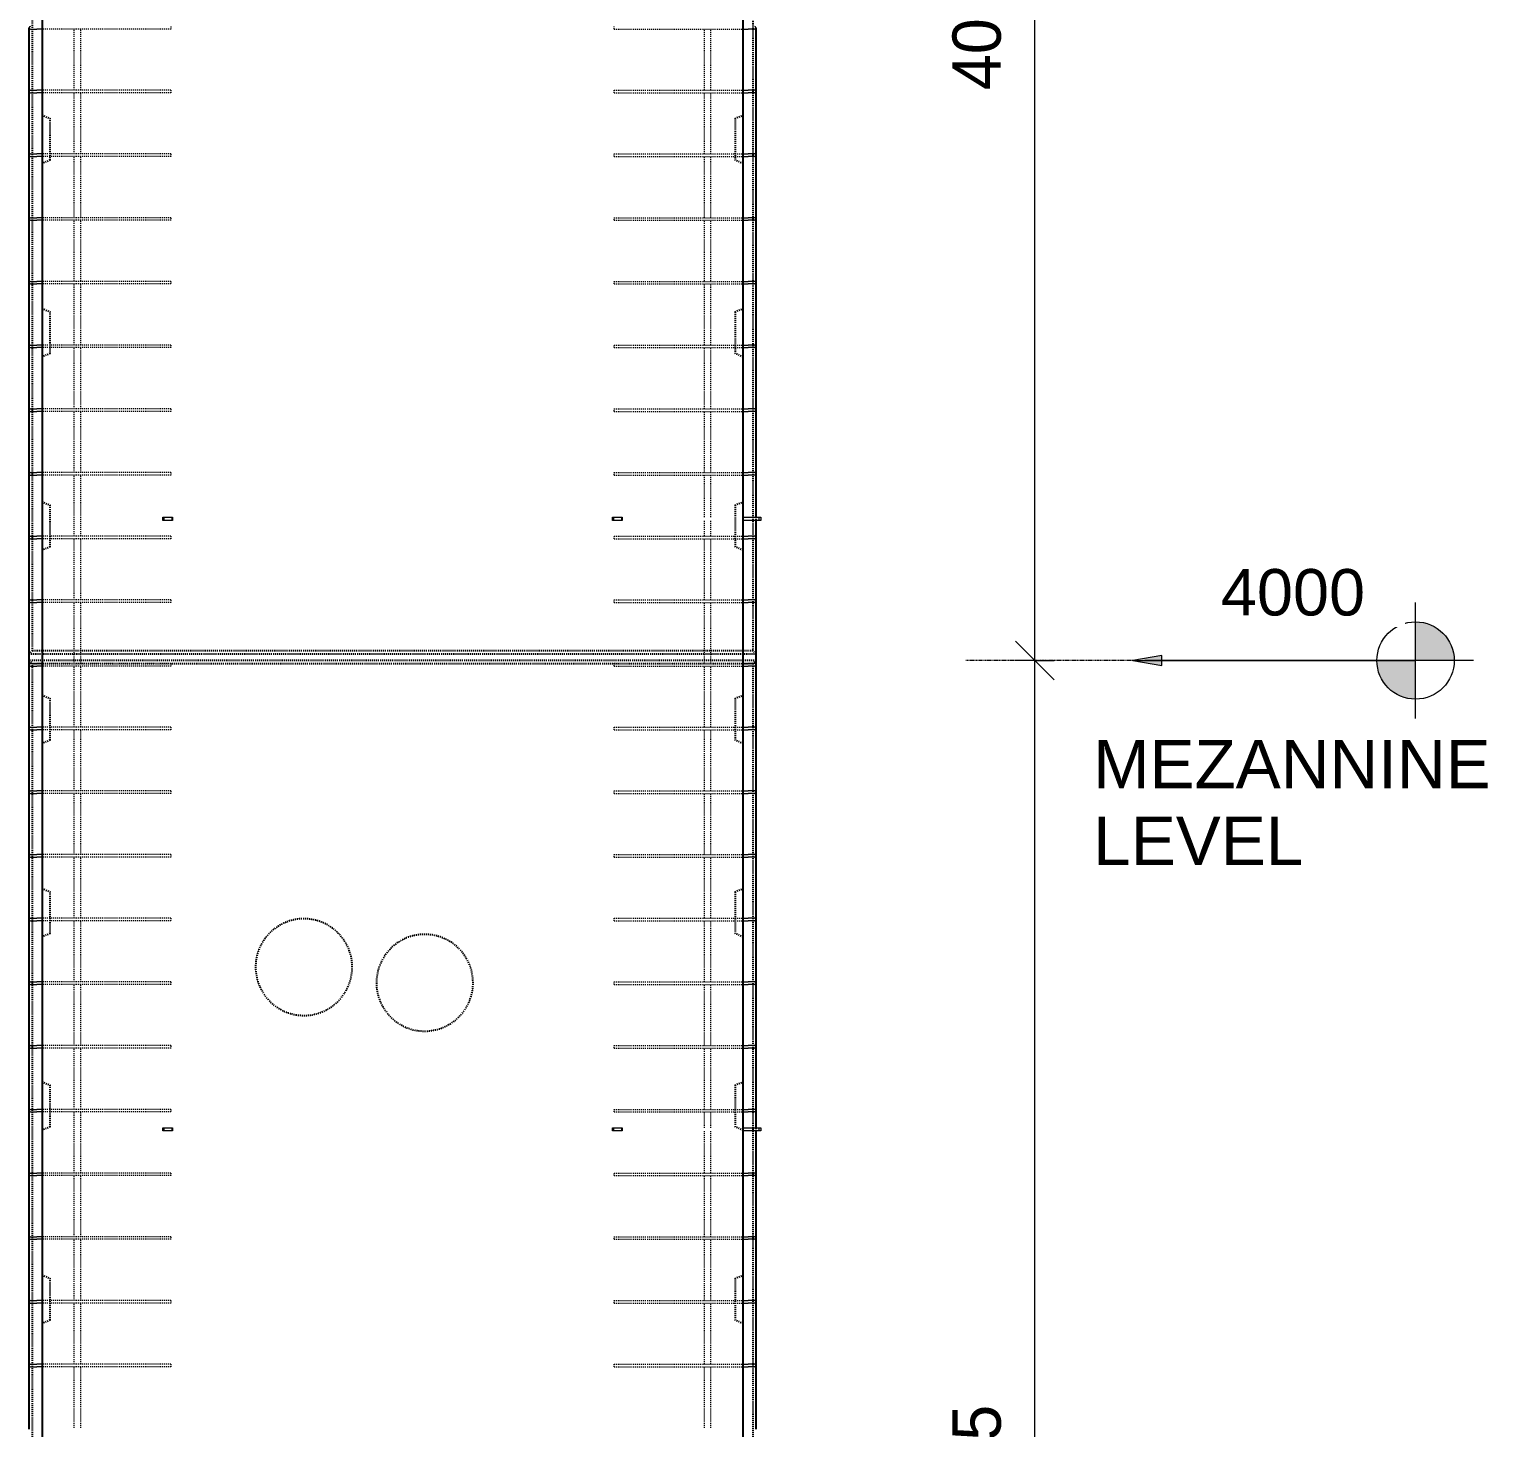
# Model space of a CAD drawing. Header units: millimetres. Extents: x 6587 to 23544, y -2694 to 13037.
# Drawn here: x 12339 to 16866, y 1279 to 5619 of the extents above; entities that cross this region are included whole.
import ezdxf

# ---------------------------------------------------------------- set-up
doc = ezdxf.new("R2010")
doc.units = ezdxf.units.MM
doc.linetypes.add('Dash', pattern=[6.36, 3.18, -3.18])
doc.linetypes.add('Overhead', pattern=[3.97, 2.38, -1.59])
for name, color, linetype, lineweight in [('A-ANNO-DIMS', 211, 'Continuous', 9), ('A-ANNO-DIMS-60', 211, 'Continuous', 9), ('A-FLOR-OVHD', 1, 'Overhead', 18), ('A-GENM', 13, 'Continuous', 18), ('A-WALL', 113, 'Continuous', 25), ('A-WALL-HDLN', 110, 'Dash', 25), ('G-ANNO-DIMS', 111, 'Continuous', 9), ('G-ANNO-TEXT', 231, 'Continuous', 9), ('S-RBAR', 171, 'Continuous', 18)]:
    doc.layers.add(name, color=color, linetype=linetype, lineweight=lineweight)
doc.styles.add('Arial_1', font='arial.ttf', dxfattribs={"height": 150})
doc.styles.add('Arial_2', font='arial.ttf', dxfattribs={"height": 144})
doc.styles.add('Nirmala UI Semilight', font='NirmalaS.ttf', dxfattribs={"height": 150})
doc.dimstyles.new('Arrow_Filled_-_2_5_NI_UI_1', dxfattribs={"dimscale": 304.8, "dimtxt": 157.104592, "dimasz": 0.393701, "dimexe": 0.19685, "dimexo": 0.0625, "dimgap": 0.19685, "dimtad": 1, "dimdec": 0, "dimzin": 0, "dimdsep": 46, "dimtxsty": 'Nirmala UI Semilight', "dimblk1": 'OBLIQUE', "dimblk2": 'OBLIQUE', "dimsah": 1, "dimcen": 0.09, "dimazin": 0, "dimtfac": 1, "dimtdec": 4, "dimtix": 1, "dimtmove": 0, "dimatfit": 3, "dimfxl": 0.19685, "dimfxlon": 1, "dimtvp": 1, "dimtolj": 1, "dimtzin": 0, "dimarcsym": 2})

# ---------------------------------------------------------------- blocks, each defined once
blk = doc.blocks.new('RR spread anchor face based - RR-SA-2_5-200-1726821-Elevation Front')
at = {"layer": 'A-GENM'}
for p, q in [((14149.6, 6760), (14152.1, 6760)), ((14149.6, 6750), (14149.6, 6760)), ((14152.1, 6750), (14149.6, 6750)), ((14152.1, 6760), (14177.1, 6760)), ((14152.1, 6760), (14152.1, 6750)), ((14177.1, 6750), (14152.1, 6750)), ((14177.1, 6760), (14179.6, 6760)), ((14177.1, 6760), (14177.1, 6750)), ((14179.6, 6750), (14177.1, 6750)), ((14179.6, 6760), (14179.6, 6750))]:
    blk.add_line(p, q, dxfattribs=at)
blk = doc.blocks.new('RR spread anchor face based - RR-SA-3_0-200-1726827-Elevation Front')
at = {"layer": 'A-GENM'}
for p, q in [((14554.6, 6760), (14604.6, 6760)), ((14604.6, 6750), (14554.6, 6750)), ((14604.6, 6760), (14609.6, 6760)), ((14604.6, 6750), (14604.6, 6760)), ((14609.6, 6750), (14604.6, 6750)), ((14609.6, 6760), (14609.6, 6750))]:
    blk.add_line(p, q, dxfattribs=at)
blk = doc.blocks.new('DIMBLOCK84-Elevation Front')
at = {"layer": 'A-ANNO-DIMS-60'}
for p, q in [((15460.2, 3660), (15400.2, 3720)), ((15460.2, 3660), (15400.2, 3660)), ((15460.2, -1395), (15460.2, 3660)), ((15460.2, 3660), (15520.2, 3600)), ((15460.2, 3660), (15520.2, 3660)), ((15460.2, -1395), (15400.2, -1335)), ((15460.2, -1395), (15400.2, -1395)), ((15460.2, -1395), (15520.2, -1455)), ((15460.2, -1395), (15520.2, -1395))]:
    blk.add_line(p, q, dxfattribs=at)
at = {"layer": 'A-ANNO-DIMS-60', "color": 0, "insert": (15204.5, 904), "char_height": 150, "width": 548.438, "attachment_point": 1, "rotation": 90, "line_spacing_factor": 1.142579, "style": 'Nirmala UI Semilight'}
blk.add_mtext('5055', dxfattribs=at)
blk = doc.blocks.new('_Oblique')
at = {"color": 0, "linetype": 'ByBlock', "lineweight": -2}
blk.add_line((-0.5, -0.5), (0.5, 0.5), dxfattribs=at)
blk = doc.blocks.new('DIMBLOCK85-Elevation Front')
at = {"layer": 'A-ANNO-DIMS-60'}
for p, q in [((15460.2, 7660), (15400.2, 7720)), ((15460.2, 7660), (15400.2, 7660)), ((15460.2, 3660), (15460.2, 7660)), ((15460.2, 7660), (15520.2, 7600)), ((15460.2, 7660), (15520.2, 7660)), ((15460.2, 3660), (15400.2, 3720)), ((15460.2, 3660), (15400.2, 3660)), ((15460.2, 3660), (15520.2, 3600)), ((15460.2, 3660), (15520.2, 3660))]:
    blk.add_line(p, q, dxfattribs=at)
at = {"layer": 'A-ANNO-DIMS-60', "color": 0, "insert": (15204.5, 5430.1), "char_height": 150, "width": 551.866, "attachment_point": 1, "rotation": 90, "line_spacing_factor": 1.142579, "style": 'Nirmala UI Semilight'}
blk.add_mtext('4000', dxfattribs=at)
blk = doc.blocks.new('Spot Elevations - M_Spot Elevation - Target Filled-10609-Elevation Front')
at = {"layer": 'G-ANNO-DIMS'}
h = blk.add_hatch(color=256, dxfattribs=at)
edge = h.paths.add_edge_path()
edge.add_line((16562, 7660), (16682, 7660))
edge.add_arc((16562, 7660), 120, 0, 90)
edge.add_line((16562, 7780), (16562, 7660))
h = blk.add_hatch(color=256, dxfattribs=at)
edge = h.paths.add_edge_path()
edge.add_line((16562, 7660), (16442, 7660))
edge.add_arc((16562, 7660), 120, 180, 270)
edge.add_line((16562, 7540), (16562, 7660))
for p, q in [((16562, 7480), (16562, 7840)), ((16742, 7660), (15722, 7660))]:
    blk.add_line(p, q, dxfattribs=at)
blk.add_circle((16562, 7660), 120, dxfattribs=at)

msp = doc.modelspace()

# ---------------------------------------------------------------- hatches: boundary and pattern name
at = {"layer": 'G-ANNO-DIMS'}
msp.add_hatch(color=256, dxfattribs=at).paths.add_polyline_path([(15764.6, 3660), (15854.6, 3644.1), (15854.6, 3675.9)])

# ---------------------------------------------------------------- linework, layer by layer
at = {"layer": 'A-FLOR-OVHD'}
msp.add_line((15764.6, 3660), (15244.6, 3660), dxfattribs=at)
at = {"layer": 'A-WALL'}
for p, q in [((12378.6, 7060), (12378.6, -1395)), ((14554.6, -1395), (14554.6, 7060)), ((12338.6, 5426), (12338.6, 5623)), ((14594.6, 5623), (14594.6, 5426)), ((12338.6, 5228.4), (12338.6, 5425.3)), ((14594.6, 5425.3), (14594.6, 5228.4)), ((12338.6, 5030.7), (12338.6, 5227.6)), ((14594.6, 5227.6), (14594.6, 5030.7)), ((12338.6, 4833), (12338.6, 5030)), ((14594.6, 5030), (14594.6, 4833)), ((12338.6, 4635.4), (12338.6, 4832.3)), ((14594.6, 4832.3), (14594.6, 4635.4)), ((12338.6, 4437.7), (12338.6, 4634.6)), ((14594.6, 4634.6), (14594.6, 4437.7)), ((12338.6, 4240), (12338.6, 4437)), ((14594.6, 4437), (14594.6, 4240)), ((12338.6, 4042.4), (12338.6, 4239.3)), ((14594.6, 4239.3), (14594.6, 4105)), ((14594.6, 4095), (14594.6, 4042.4)), ((12338.6, 3844.7), (12338.6, 4041.6)), ((14594.6, 4041.6), (14594.6, 3844.7)), ((12338.6, 3647), (12338.6, 3844)), ((14594.6, 3844), (14594.6, 3647)), ((12338.6, 3449.4), (12338.6, 3646.3)), ((14594.6, 3646.3), (14594.6, 3449.4)), ((12338.6, 3251.7), (12338.6, 3448.6)), ((14594.6, 3448.6), (14594.6, 3251.7)), ((12338.6, 3054), (12338.6, 3251)), ((14594.6, 3251), (14594.6, 3054)), ((12338.6, 2856.4), (12338.6, 3053.3)), ((14594.6, 3053.3), (14594.6, 2856.4)), ((12338.6, 2658.7), (12338.6, 2855.6)), ((14594.6, 2855.6), (14594.6, 2658.7)), ((12338.6, 2461), (12338.6, 2658)), ((14594.6, 2658), (14594.6, 2461)), ((12338.6, 2263.4), (12338.6, 2460.3)), ((14594.6, 2460.3), (14594.6, 2263.4)), ((12338.6, 2065.7), (12338.6, 2262.6)), ((14594.6, 2262.6), (14594.6, 2210)), ((14594.6, 2200), (14594.6, 2065.7)), ((12338.6, 1868), (12338.6, 2065)), ((14594.6, 2065), (14594.6, 1868)), ((12338.6, 1670.4), (12338.6, 1867.3)), ((14594.6, 1867.3), (14594.6, 1670.4)), ((12338.6, 1472.7), (12338.6, 1669.6)), ((14594.6, 1669.6), (14594.6, 1472.7)), ((12338.6, 1275), (12338.6, 1472)), ((14594.6, 1472), (14594.6, 1275))]:
    msp.add_line(p, q, dxfattribs=at)
at = {"layer": 'A-WALL-HDLN'}
for p, q in [((12348.6, 3690.3), (12348.6, 7660)), ((14584.6, 7660), (14584.6, 3690.3)), ((12378.6, 5352.5), (12403.6, 5342.5)), ((14529.6, 5342.5), (14554.6, 5352.5)), ((12403.6, 5212.5), (12403.6, 5342.5)), ((14529.6, 5342.5), (14529.6, 5212.5)), ((12403.6, 5212.5), (12378.6, 5202.5)), ((14554.6, 5202.5), (14529.6, 5212.5)), ((12378.6, 4752.5), (12403.6, 4742.5)), ((12403.6, 4612.5), (12403.6, 4742.5)), ((14529.6, 4742.5), (14554.6, 4752.5)), ((14529.6, 4742.5), (14529.6, 4612.5)), ((12403.6, 4612.5), (12378.6, 4602.5)), ((14554.6, 4602.5), (14529.6, 4612.5)), ((12378.6, 4152.5), (12403.6, 4142.5)), ((12403.6, 4012.5), (12403.6, 4142.5)), ((14529.6, 4142.5), (14554.6, 4152.5)), ((14529.6, 4142.5), (14529.6, 4012.5)), ((14594.6, 4105), (14594.6, 4095)), ((12403.6, 4012.5), (12378.6, 4002.5)), ((14554.6, 4002.5), (14529.6, 4012.5)), ((12348.6, 3690.3), (12338.6, 3680.3)), ((12338.6, 3680.3), (14594.6, 3680.4)), ((14584.6, 3690.3), (12348.6, 3690.3)), ((14594.6, 3680.4), (14584.6, 3690.3)), ((12338.6, 3660.5), (12348.6, 3650.4)), ((14594.6, 3660.4), (12338.6, 3660.5)), ((12348.6, -1395), (12348.6, 3650.4)), ((12348.6, 3650.4), (14584.6, 3650.4)), ((14584.6, 3650.4), (14594.6, 3660.4)), ((14584.6, 3650.4), (14584.6, -1395)), ((12378.6, 3552.5), (12403.6, 3542.5)), ((12403.6, 3412.5), (12403.6, 3542.5)), ((14529.6, 3542.5), (14554.6, 3552.5)), ((14529.6, 3542.5), (14529.6, 3412.5)), ((12403.6, 3412.5), (12378.6, 3402.5)), ((14554.6, 3402.5), (14529.6, 3412.5)), ((12378.6, 2952.5), (12403.6, 2942.5)), ((14529.6, 2942.5), (14554.6, 2952.5)), ((12403.6, 2812.5), (12403.6, 2942.5)), ((14529.6, 2942.5), (14529.6, 2812.5)), ((12403.6, 2812.5), (12378.6, 2802.5)), ((14554.6, 2802.5), (14529.6, 2812.5)), ((12378.6, 2352.5), (12403.6, 2342.5)), ((12403.6, 2212.5), (12403.6, 2342.5)), ((14529.6, 2342.5), (14554.6, 2352.5)), ((14529.6, 2342.5), (14529.6, 2212.5)), ((12403.6, 2212.5), (12378.6, 2202.5)), ((14554.6, 2202.5), (14529.6, 2212.5)), ((14594.6, 2210), (14594.6, 2200)), ((12378.6, 1752.5), (12403.6, 1742.5)), ((12403.6, 1612.5), (12403.6, 1742.5)), ((14529.6, 1742.5), (14554.6, 1752.5)), ((14529.6, 1742.5), (14529.6, 1612.5)), ((12403.6, 1612.5), (12378.6, 1602.5)), ((14554.6, 1602.5), (14529.6, 1612.5))]:
    msp.add_line(p, q, dxfattribs=at)
for centre, start, end in [((13191.4, 2708.5), 0, 180), ((13566.4, 2660), 0, 180), ((13191.4, 2708.5), 180, 0), ((13566.4, 2660), 180, 0)]:
    msp.add_arc(centre, 150, start, end, dxfattribs=at)
at = {"layer": 'G-ANNO-DIMS'}
for p, q in [((15854.6, 3675.9), (15764.6, 3660)), ((15854.6, 3644.1), (15854.6, 3675.9)), ((15764.6, 3660), (15854.6, 3644.1)), ((15764.6, 3660), (16454.7, 3660)), ((16454.7, 3660), (16642, 3660))]:
    msp.add_line(p, q, dxfattribs=at)
at = {"layer": 'S-RBAR'}
for p, q in [((12342.6, 5619.3), (12362.6, 5619.3)), ((12378.6, 5619.3), (12362.6, 5619.3)), ((14554.6, 5619.3), (14570.6, 5619.3)), ((14590.6, 5619.3), (14570.6, 5619.3)), ((12342.6, 5429.7), (12362.6, 5429.7)), ((12342.6, 5421.7), (12362.6, 5421.7)), ((12378.6, 5429.7), (12362.6, 5429.7)), ((12378.6, 5421.7), (12362.6, 5421.7)), ((14554.6, 5429.7), (14570.6, 5429.7)), ((14554.6, 5421.7), (14570.6, 5421.7)), ((14590.6, 5429.7), (14570.6, 5429.7)), ((14590.6, 5421.7), (14570.6, 5421.7)), ((12342.6, 5232), (12362.6, 5232)), ((12342.6, 5224), (12362.6, 5224)), ((12378.6, 5232), (12362.6, 5232)), ((12378.6, 5224), (12362.6, 5224)), ((14554.6, 5232), (14570.6, 5232)), ((14554.6, 5224), (14570.6, 5224)), ((14590.6, 5232), (14570.6, 5232)), ((14590.6, 5224), (14570.6, 5224)), ((12342.6, 5034.3), (12362.6, 5034.3)), ((12342.6, 5026.3), (12362.6, 5026.3)), ((12378.6, 5034.3), (12362.6, 5034.3)), ((12378.6, 5026.3), (12362.6, 5026.3)), ((14554.6, 5034.3), (14570.6, 5034.3)), ((14554.6, 5026.3), (14570.6, 5026.3)), ((14590.6, 5034.3), (14570.6, 5034.3)), ((14590.6, 5026.3), (14570.6, 5026.3)), ((12342.6, 4836.7), (12362.6, 4836.7)), ((12342.6, 4828.7), (12362.6, 4828.7)), ((12378.6, 4836.7), (12362.6, 4836.7)), ((12378.6, 4828.7), (12362.6, 4828.7)), ((14554.6, 4836.7), (14570.6, 4836.7)), ((14554.6, 4828.7), (14570.6, 4828.7)), ((14590.6, 4836.7), (14570.6, 4836.7)), ((14590.6, 4828.7), (14570.6, 4828.7)), ((12342.6, 4639), (12362.6, 4639)), ((12342.6, 4631), (12362.6, 4631)), ((12378.6, 4639), (12362.6, 4639)), ((12378.6, 4631), (12362.6, 4631)), ((14554.6, 4639), (14570.6, 4639)), ((14554.6, 4631), (14570.6, 4631)), ((14590.6, 4639), (14570.6, 4639)), ((14590.6, 4631), (14570.6, 4631)), ((12342.6, 4441.3), (12362.6, 4441.3)), ((12378.6, 4441.3), (12362.6, 4441.3)), ((14554.6, 4441.3), (14570.6, 4441.3)), ((14590.6, 4441.3), (14570.6, 4441.3)), ((12342.6, 4433.3), (12362.6, 4433.3)), ((12378.6, 4433.3), (12362.6, 4433.3)), ((14554.6, 4433.3), (14570.6, 4433.3)), ((14590.6, 4433.3), (14570.6, 4433.3)), ((12342.6, 4243.7), (12362.6, 4243.7)), ((12342.6, 4235.7), (12362.6, 4235.7)), ((12378.6, 4243.7), (12362.6, 4243.7)), ((12378.6, 4235.7), (12362.6, 4235.7)), ((14554.6, 4243.7), (14570.6, 4243.7)), ((14554.6, 4235.7), (14570.6, 4235.7)), ((14590.6, 4243.7), (14570.6, 4243.7)), ((14590.6, 4235.7), (14570.6, 4235.7)), ((12342.6, 4046), (12362.6, 4046)), ((12342.6, 4038), (12362.6, 4038)), ((12378.6, 4046), (12362.6, 4046)), ((12378.6, 4038), (12362.6, 4038)), ((14554.6, 4046), (14570.6, 4046)), ((14554.6, 4038), (14570.6, 4038)), ((14590.6, 4046), (14570.6, 4046)), ((14590.6, 4038), (14570.6, 4038)), ((12342.6, 3848.3), (12362.6, 3848.3)), ((12342.6, 3840.3), (12362.6, 3840.3)), ((12378.6, 3848.3), (12362.6, 3848.3)), ((12378.6, 3840.3), (12362.6, 3840.3)), ((14554.6, 3848.3), (14570.6, 3848.3)), ((14554.6, 3840.3), (14570.6, 3840.3)), ((14590.6, 3848.3), (14570.6, 3848.3)), ((14590.6, 3840.3), (14570.6, 3840.3)), ((12342.6, 3650.7), (12362.6, 3650.7)), ((12342.6, 3642.7), (12362.6, 3642.7)), ((12378.6, 3650.7), (12362.6, 3650.7)), ((12378.6, 3642.7), (12362.6, 3642.7)), ((14554.6, 3650.7), (14570.6, 3650.7)), ((14554.6, 3642.7), (14570.6, 3642.7)), ((14590.6, 3650.7), (14570.6, 3650.7)), ((14590.6, 3642.7), (14570.6, 3642.7)), ((12342.6, 3453), (12362.6, 3453)), ((12342.6, 3445), (12362.6, 3445)), ((12378.6, 3453), (12362.6, 3453)), ((12378.6, 3445), (12362.6, 3445)), ((14554.6, 3453), (14570.6, 3453)), ((14554.6, 3445), (14570.6, 3445)), ((14590.6, 3453), (14570.6, 3453)), ((14590.6, 3445), (14570.6, 3445)), ((12342.6, 3255.3), (12362.6, 3255.3)), ((12342.6, 3247.3), (12362.6, 3247.3)), ((12378.6, 3255.3), (12362.6, 3255.3)), ((12378.6, 3247.3), (12362.6, 3247.3)), ((14554.6, 3255.3), (14570.6, 3255.3)), ((14554.6, 3247.3), (14570.6, 3247.3)), ((14590.6, 3255.3), (14570.6, 3255.3)), ((14590.6, 3247.3), (14570.6, 3247.3)), ((12342.6, 3057.7), (12362.6, 3057.7)), ((12342.6, 3049.7), (12362.6, 3049.7)), ((12378.6, 3057.7), (12362.6, 3057.7)), ((12378.6, 3049.7), (12362.6, 3049.7)), ((14554.6, 3057.7), (14570.6, 3057.7)), ((14554.6, 3049.7), (14570.6, 3049.7)), ((14590.6, 3057.7), (14570.6, 3057.7)), ((14590.6, 3049.7), (14570.6, 3049.7)), ((12342.6, 2860), (12362.6, 2860)), ((12378.6, 2860), (12362.6, 2860)), ((14554.6, 2860), (14570.6, 2860)), ((14590.6, 2860), (14570.6, 2860)), ((12342.6, 2852), (12362.6, 2852)), ((12378.6, 2852), (12362.6, 2852)), ((14554.6, 2852), (14570.6, 2852)), ((14590.6, 2852), (14570.6, 2852)), ((12342.6, 2662.3), (12362.6, 2662.3)), ((12342.6, 2654.3), (12362.6, 2654.3)), ((12378.6, 2662.3), (12362.6, 2662.3)), ((12378.6, 2654.3), (12362.6, 2654.3)), ((14554.6, 2662.3), (14570.6, 2662.3)), ((14554.6, 2654.3), (14570.6, 2654.3)), ((14590.6, 2662.3), (14570.6, 2662.3)), ((14590.6, 2654.3), (14570.6, 2654.3)), ((12342.6, 2464.7), (12362.6, 2464.7)), ((12342.6, 2456.7), (12362.6, 2456.7)), ((12378.6, 2464.7), (12362.6, 2464.7)), ((12378.6, 2456.7), (12362.6, 2456.7)), ((14554.6, 2464.7), (14570.6, 2464.7)), ((14554.6, 2456.7), (14570.6, 2456.7)), ((14590.6, 2464.7), (14570.6, 2464.7)), ((14590.6, 2456.7), (14570.6, 2456.7)), ((12342.6, 2267), (12362.6, 2267)), ((12378.6, 2267), (12362.6, 2267)), ((14554.6, 2267), (14570.6, 2267)), ((14590.6, 2267), (14570.6, 2267)), ((12342.6, 2259), (12362.6, 2259)), ((12378.6, 2259), (12362.6, 2259)), ((14554.6, 2259), (14570.6, 2259)), ((14590.6, 2259), (14570.6, 2259)), ((12342.6, 2069.3), (12362.6, 2069.3)), ((12342.6, 2061.3), (12362.6, 2061.3)), ((12378.6, 2069.3), (12362.6, 2069.3)), ((12378.6, 2061.3), (12362.6, 2061.3)), ((14554.6, 2069.3), (14570.6, 2069.3)), ((14554.6, 2061.3), (14570.6, 2061.3)), ((14590.6, 2069.3), (14570.6, 2069.3)), ((14590.6, 2061.3), (14570.6, 2061.3)), ((12342.6, 1871.7), (12362.6, 1871.7)), ((12342.6, 1863.7), (12362.6, 1863.7)), ((12378.6, 1871.7), (12362.6, 1871.7)), ((12378.6, 1863.7), (12362.6, 1863.7)), ((14554.6, 1871.7), (14570.6, 1871.7)), ((14554.6, 1863.7), (14570.6, 1863.7)), ((14590.6, 1871.7), (14570.6, 1871.7)), ((14590.6, 1863.7), (14570.6, 1863.7)), ((12342.6, 1674), (12362.6, 1674)), ((12342.6, 1666), (12362.6, 1666)), ((12378.6, 1674), (12362.6, 1674)), ((12378.6, 1666), (12362.6, 1666)), ((14554.6, 1674), (14570.6, 1674)), ((14554.6, 1666), (14570.6, 1666)), ((14590.6, 1674), (14570.6, 1674)), ((14590.6, 1666), (14570.6, 1666)), ((12342.6, 1476.3), (12362.6, 1476.3)), ((12342.6, 1468.3), (12362.6, 1468.3)), ((12378.6, 1476.3), (12362.6, 1476.3)), ((12378.6, 1468.3), (12362.6, 1468.3)), ((14554.6, 1476.3), (14570.6, 1476.3)), ((14554.6, 1468.3), (14570.6, 1468.3)), ((14590.6, 1476.3), (14570.6, 1476.3)), ((14590.6, 1468.3), (14570.6, 1468.3))]:
    msp.add_line(p, q, dxfattribs=at)
at = {"layer": 'S-RBAR', "linetype": 'Dash'}
for p, q in [((12778.6, 5619.3), (12378.6, 5619.3)), ((12478.6, 5429.7), (12478.6, 5619.3)), ((12498.6, 5429.7), (12498.6, 5619.3)), ((12778.6, 5627.3), (12778.6, 5619.3)), ((14154.6, 5619.3), (14154.6, 5627.3)), ((14154.6, 5619.3), (14554.5, 5619.3)), ((14434.6, 5429.7), (14434.6, 5619.3)), ((14454.6, 5429.7), (14454.6, 5619.3)), ((12778.6, 5429.7), (12378.6, 5429.7)), ((12778.6, 5421.7), (12378.6, 5421.7)), ((12478.6, 5232), (12478.6, 5421.7)), ((12498.6, 5232), (12498.6, 5421.7)), ((12778.6, 5429.7), (12778.6, 5421.7)), ((14154.6, 5429.7), (14554.5, 5429.7)), ((14154.6, 5421.7), (14154.6, 5429.7)), ((14154.6, 5421.7), (14554.5, 5421.7)), ((14434.6, 5232), (14434.6, 5421.7)), ((14454.6, 5232), (14454.6, 5421.7)), ((12778.6, 5232), (12378.6, 5232)), ((12778.6, 5224), (12378.6, 5224)), ((12478.6, 5034.3), (12478.6, 5224)), ((12498.6, 5034.3), (12498.6, 5224)), ((12778.6, 5232), (12778.6, 5224)), ((14154.6, 5232), (14554.5, 5232)), ((14154.6, 5224), (14154.6, 5232)), ((14154.6, 5224), (14554.5, 5224)), ((14434.6, 5034.3), (14434.6, 5224)), ((14454.6, 5034.3), (14454.6, 5224)), ((12778.6, 5034.3), (12378.6, 5034.3)), ((12778.6, 5026.3), (12378.6, 5026.3)), ((12478.6, 4836.7), (12478.6, 5026.3)), ((12498.6, 4836.7), (12498.6, 5026.3)), ((12778.6, 5034.3), (12778.6, 5026.3)), ((14154.6, 5034.3), (14554.5, 5034.3)), ((14154.6, 5026.3), (14154.6, 5034.3)), ((14154.6, 5026.3), (14554.5, 5026.3)), ((14434.6, 4836.7), (14434.6, 5026.3)), ((14454.6, 4836.7), (14454.6, 5026.3)), ((12778.6, 4836.7), (12378.6, 4836.7)), ((12778.6, 4828.7), (12378.6, 4828.7)), ((12478.6, 4639), (12478.6, 4828.7)), ((12498.6, 4639), (12498.6, 4828.7)), ((12778.6, 4836.7), (12778.6, 4828.7)), ((14154.6, 4836.7), (14554.5, 4836.7)), ((14154.6, 4828.7), (14154.6, 4836.7)), ((14154.6, 4828.7), (14554.5, 4828.7)), ((14434.6, 4639), (14434.6, 4828.7)), ((14454.6, 4639), (14454.6, 4828.7)), ((12778.6, 4639), (12378.6, 4639)), ((12778.6, 4631), (12378.6, 4631)), ((12478.6, 4441.3), (12478.6, 4631)), ((12498.6, 4441.3), (12498.6, 4631)), ((12778.6, 4639), (12778.6, 4631)), ((14154.6, 4639), (14554.5, 4639)), ((14154.6, 4631), (14154.6, 4639)), ((14154.6, 4631), (14554.5, 4631)), ((14434.6, 4441.3), (14434.6, 4631)), ((14454.6, 4441.3), (14454.6, 4631)), ((12778.6, 4441.3), (12378.6, 4441.3)), ((12778.6, 4441.3), (12778.6, 4433.3)), ((14154.6, 4441.3), (14554.5, 4441.3)), ((14154.6, 4433.3), (14154.6, 4441.3)), ((12778.6, 4433.3), (12378.6, 4433.3)), ((12478.6, 4243.7), (12478.6, 4433.3)), ((12498.6, 4243.7), (12498.6, 4433.3)), ((14154.6, 4433.3), (14554.5, 4433.3)), ((14434.6, 4243.7), (14434.6, 4433.3)), ((14454.6, 4243.7), (14454.6, 4433.3)), ((12778.6, 4243.7), (12378.6, 4243.7)), ((12778.6, 4235.7), (12378.6, 4235.7)), ((12478.6, 4046), (12478.6, 4235.7)), ((12498.6, 4046), (12498.6, 4235.7)), ((12778.6, 4243.7), (12778.6, 4235.7)), ((14154.6, 4243.7), (14554.5, 4243.7)), ((14154.6, 4235.7), (14154.6, 4243.7)), ((14154.6, 4235.7), (14554.5, 4235.7)), ((14434.6, 4105), (14434.6, 4235.7)), ((14454.6, 4105), (14454.6, 4235.7)), ((14434.6, 4046), (14434.6, 4095)), ((14454.6, 4046), (14454.6, 4095)), ((12778.6, 4046), (12378.6, 4046)), ((12778.6, 4038), (12378.6, 4038)), ((12478.6, 3848.3), (12478.6, 4038)), ((12498.6, 3848.3), (12498.6, 4038)), ((12778.6, 4046), (12778.6, 4038)), ((14154.6, 4046), (14554.5, 4046)), ((14154.6, 4038), (14154.6, 4046)), ((14154.6, 4038), (14554.5, 4038)), ((14434.6, 3848.3), (14434.6, 4038)), ((14454.6, 3848.3), (14454.6, 4038)), ((12778.6, 3848.3), (12378.6, 3848.3)), ((12778.6, 3840.3), (12378.6, 3840.3)), ((12478.6, 3650.7), (12478.6, 3840.3)), ((12498.6, 3650.7), (12498.6, 3840.3)), ((12778.6, 3848.3), (12778.6, 3840.3)), ((14154.6, 3848.3), (14554.5, 3848.3)), ((14154.6, 3840.3), (14154.6, 3848.3)), ((14154.6, 3840.3), (14554.5, 3840.3)), ((14434.6, 3650.7), (14434.6, 3840.3)), ((14454.6, 3650.7), (14454.6, 3840.3)), ((12778.6, 3650.7), (12378.6, 3650.7)), ((12778.6, 3642.7), (12378.6, 3642.7)), ((12478.6, 3453), (12478.6, 3642.7)), ((12498.6, 3453), (12498.6, 3642.7)), ((12778.6, 3650.7), (12778.6, 3642.7)), ((14154.6, 3650.7), (14554.5, 3650.7)), ((14154.6, 3642.7), (14154.6, 3650.7)), ((14154.6, 3642.7), (14554.5, 3642.7)), ((14434.6, 3453), (14434.6, 3642.7)), ((14454.6, 3453), (14454.6, 3642.7)), ((12778.6, 3453), (12378.6, 3453)), ((12778.6, 3445), (12378.6, 3445)), ((12478.6, 3255.3), (12478.6, 3445)), ((12498.6, 3255.3), (12498.6, 3445)), ((12778.6, 3453), (12778.6, 3445)), ((14154.6, 3453), (14554.5, 3453)), ((14154.6, 3445), (14154.6, 3453)), ((14154.6, 3445), (14554.5, 3445)), ((14434.6, 3255.3), (14434.6, 3445)), ((14454.6, 3255.3), (14454.6, 3445)), ((12778.6, 3255.3), (12378.6, 3255.3)), ((12778.6, 3247.3), (12378.6, 3247.3)), ((12478.6, 3057.7), (12478.6, 3247.3)), ((12498.6, 3057.7), (12498.6, 3247.3)), ((12778.6, 3255.3), (12778.6, 3247.3)), ((14154.6, 3255.3), (14554.5, 3255.3)), ((14154.6, 3247.3), (14154.6, 3255.3)), ((14154.6, 3247.3), (14554.5, 3247.3)), ((14434.6, 3057.7), (14434.6, 3247.3)), ((14454.6, 3057.7), (14454.6, 3247.3)), ((12778.6, 3057.7), (12378.6, 3057.7)), ((12778.6, 3049.7), (12378.6, 3049.7)), ((12478.6, 2860), (12478.6, 3049.7)), ((12498.6, 2860), (12498.6, 3049.7)), ((12778.6, 3057.7), (12778.6, 3049.7)), ((14154.6, 3057.7), (14554.5, 3057.7)), ((14154.6, 3049.7), (14154.6, 3057.7)), ((14154.6, 3049.7), (14554.5, 3049.7)), ((14434.6, 2860), (14434.6, 3049.7)), ((14454.6, 2860), (14454.6, 3049.7)), ((12778.6, 2860), (12378.6, 2860)), ((12778.6, 2860), (12778.6, 2852)), ((14154.6, 2860), (14554.5, 2860)), ((14154.6, 2852), (14154.6, 2860)), ((12778.6, 2852), (12378.6, 2852)), ((12478.6, 2662.3), (12478.6, 2852)), ((12498.6, 2662.3), (12498.6, 2852)), ((14154.6, 2852), (14554.5, 2852)), ((14434.6, 2662.3), (14434.6, 2852)), ((14454.6, 2662.3), (14454.6, 2852)), ((12778.6, 2662.3), (12378.6, 2662.3)), ((12778.6, 2654.3), (12378.6, 2654.3)), ((12478.6, 2464.7), (12478.6, 2654.3)), ((12498.6, 2464.7), (12498.6, 2654.3)), ((12778.6, 2662.3), (12778.6, 2654.3)), ((14154.6, 2662.3), (14554.5, 2662.3)), ((14154.6, 2654.3), (14154.6, 2662.3)), ((14154.6, 2654.3), (14554.5, 2654.3)), ((14434.6, 2464.7), (14434.6, 2654.3)), ((14454.6, 2464.7), (14454.6, 2654.3)), ((12778.6, 2464.7), (12378.6, 2464.7)), ((12778.6, 2456.7), (12378.6, 2456.7)), ((12478.6, 2267), (12478.6, 2456.7)), ((12498.6, 2267), (12498.6, 2456.7)), ((12778.6, 2464.7), (12778.6, 2456.7)), ((14154.6, 2464.7), (14554.5, 2464.7)), ((14154.6, 2456.7), (14154.6, 2464.7)), ((14154.6, 2456.7), (14554.5, 2456.7)), ((14434.6, 2267), (14434.6, 2456.7)), ((14454.6, 2267), (14454.6, 2456.7)), ((12778.6, 2267), (12378.6, 2267)), ((12778.6, 2267), (12778.6, 2259)), ((14154.6, 2267), (14554.5, 2267)), ((14154.6, 2259), (14154.6, 2267)), ((12778.6, 2259), (12378.6, 2259)), ((12478.6, 2069.3), (12478.6, 2259)), ((12498.6, 2069.3), (12498.6, 2259)), ((14154.6, 2259), (14554.5, 2259)), ((14434.6, 2210), (14434.6, 2259)), ((14454.6, 2210), (14454.6, 2259)), ((14434.6, 2069.3), (14434.6, 2200)), ((14454.6, 2069.3), (14454.6, 2200)), ((12778.6, 2069.3), (12378.6, 2069.3)), ((12778.6, 2061.3), (12378.6, 2061.3)), ((12478.6, 1871.7), (12478.6, 2061.3)), ((12498.6, 1871.7), (12498.6, 2061.3)), ((12778.6, 2069.3), (12778.6, 2061.3)), ((14154.6, 2069.3), (14554.5, 2069.3)), ((14154.6, 2061.3), (14154.6, 2069.3)), ((14154.6, 2061.3), (14554.5, 2061.3)), ((14434.6, 1871.7), (14434.6, 2061.3)), ((14454.6, 1871.7), (14454.6, 2061.3)), ((12778.6, 1871.7), (12378.6, 1871.7)), ((12778.6, 1863.7), (12378.6, 1863.7)), ((12478.6, 1674), (12478.6, 1863.7)), ((12498.6, 1674), (12498.6, 1863.7)), ((12778.6, 1871.7), (12778.6, 1863.7)), ((14154.6, 1871.7), (14554.5, 1871.7)), ((14154.6, 1863.7), (14154.6, 1871.7)), ((14154.6, 1863.7), (14554.5, 1863.7)), ((14434.6, 1674), (14434.6, 1863.7)), ((14454.6, 1674), (14454.6, 1863.7)), ((12778.6, 1674), (12378.6, 1674)), ((12778.6, 1666), (12378.6, 1666)), ((12478.6, 1476.3), (12478.6, 1666)), ((12498.6, 1476.3), (12498.6, 1666)), ((12778.6, 1674), (12778.6, 1666)), ((14154.6, 1674), (14554.5, 1674)), ((14154.6, 1666), (14154.6, 1674)), ((14154.6, 1666), (14554.5, 1666)), ((14434.6, 1476.3), (14434.6, 1666)), ((14454.6, 1476.3), (14454.6, 1666)), ((12778.6, 1476.3), (12378.6, 1476.3)), ((12778.6, 1468.3), (12378.6, 1468.3)), ((12478.6, 1278.7), (12478.6, 1468.3)), ((12498.6, 1278.7), (12498.6, 1468.3)), ((12778.6, 1476.3), (12778.6, 1468.3)), ((14154.6, 1476.3), (14554.5, 1476.3)), ((14154.6, 1468.3), (14154.6, 1476.3)), ((14154.6, 1468.3), (14554.5, 1468.3)), ((14434.6, 1278.7), (14434.6, 1468.3)), ((14454.6, 1278.7), (14454.6, 1468.3))]:
    msp.add_line(p, q, dxfattribs=at)
at = {"layer": 'S-RBAR'}
for centre, start, end in [((12342.6, 5623.3), 90, 270), ((14590.6, 5623.3), 270, 90), ((12342.6, 5425.7), 90, 270), ((14590.6, 5425.7), 270, 90), ((12342.6, 5228), 90, 270), ((14590.6, 5228), 270, 90), ((12342.6, 5030.3), 90, 270), ((14590.6, 5030.3), 270, 90), ((12342.6, 4832.7), 90, 270), ((14590.6, 4832.7), 270, 90), ((12342.6, 4635), 90, 270), ((14590.6, 4635), 270, 90), ((12342.6, 4437.3), 90, 270), ((14590.6, 4437.3), 270, 90), ((12342.6, 4239.7), 90, 270), ((14590.6, 4239.7), 270, 90), ((12342.6, 4042), 90, 270), ((14590.6, 4042), 270, 90), ((12342.6, 3844.3), 90, 270), ((14590.6, 3844.3), 270, 90), ((12342.6, 3646.7), 90, 270), ((14590.6, 3646.7), 270, 90), ((12342.6, 3449), 90, 270), ((14590.6, 3449), 270, 90), ((12342.6, 3251.3), 90, 270), ((14590.6, 3251.3), 270, 90), ((12342.6, 3053.7), 90, 270), ((14590.6, 3053.7), 270, 90), ((12342.6, 2856), 90, 270), ((14590.6, 2856), 270, 90), ((12342.6, 2658.3), 90, 270), ((14590.6, 2658.3), 270, 90), ((12342.6, 2460.7), 90, 270), ((14590.6, 2460.7), 270, 90), ((12342.6, 2263), 90, 270), ((14590.6, 2263), 270, 90), ((12342.6, 2065.3), 90, 270), ((14590.6, 2065.3), 270, 90), ((12342.6, 1867.7), 90, 270), ((14590.6, 1867.7), 270, 90), ((12342.6, 1670), 90, 270), ((14590.6, 1670), 270, 90), ((12342.6, 1472.3), 90, 270), ((14590.6, 1472.3), 270, 90)]:
    msp.add_arc(centre, 4, start, end, dxfattribs=at)

# ---------------------------------------------------------------- block references
at = {"layer": 'A-GENM'}
for name, p in [('RR spread anchor face based - RR-SA-2_5-200-1726821-Elevation Front', (-1396, -2655)), ('RR spread anchor face based - RR-SA-2_5-200-1726821-Elevation Front', (0, -2655)), ('RR spread anchor face based - RR-SA-3_0-200-1726827-Elevation Front', (0, -2655)), ('RR spread anchor face based - RR-SA-2_5-200-1726821-Elevation Front', (-1396, -4550)), ('RR spread anchor face based - RR-SA-2_5-200-1726821-Elevation Front', (0, -4550)), ('RR spread anchor face based - RR-SA-3_0-200-1726827-Elevation Front', (0, -4550))]:
    msp.add_blockref(name, p, dxfattribs=at)
at = {"layer": 'G-ANNO-DIMS'}
msp.add_blockref('Spot Elevations - M_Spot Elevation - Target Filled-10609-Elevation Front', (80, -4000), dxfattribs=at)

# ---------------------------------------------------------------- texts
at = {"layer": 'G-ANNO-TEXT', "color": 7, "char_height": 150, "attachment_point": 1, "style": 'Arial_1'}
for s, insert, width in [('MEZANNINE', (15641.3, 3413.8), 1486.329), ('LEVEL', (15641.3, 3175.7), 784.05)]:
    msp.add_mtext(s, dxfattribs=dict(at, insert=insert, width=width))

# ---------------------------------------------------------------- dimensions: what is measured, and where the dimension line sits
at = {"layer": 'A-ANNO-DIMS'}
for base, p1, p2, override, picture, middle in [((15460.2, 7660), (15400.2, 3660), (15400.2, 7660), {"dimpost": '<>', "dimfxl": 4000}, 'DIMBLOCK85-Elevation Front', (15322.7, 5660)), ((15460.2, 3660), (15400.2, -1395), (15400.2, 3660), {"dimpost": '<>', "dimfxl": 5055}, 'DIMBLOCK84-Elevation Front', (15322.7, 1132.5))]:
    dim = msp.add_linear_dim(base=base, p1=p1, p2=p2, angle=90, dimstyle='Arrow_Filled_-_2_5_NI_UI_1', override=override, dxfattribs=at)
    dim.commit()
    dim.dimension.update_dxf_attribs({"geometry": picture, "text_midpoint": middle})

# ---------------------------------------------------------------- next in the draw order: texts
at = {"layer": 'G-ANNO-DIMS', "insert": (16037.7, 3943.7), "char_height": 144, "width": 535.947, "attachment_point": 1, "line_spacing_factor": 0.941778, "style": 'Arial_2', "bg_fill": 3, "box_fill_scale": 1.25, "bg_fill_color": 256, "bg_fill_true_color": 13158600, "bg_fill_transparency": 0}
msp.add_mtext('4000', dxfattribs=at)

doc.saveas('drawing.dxf')
